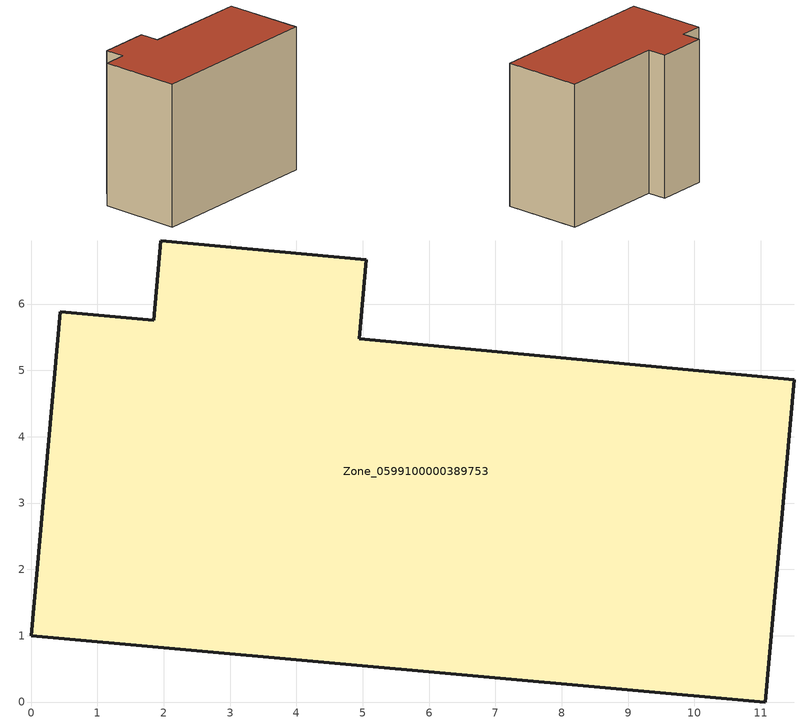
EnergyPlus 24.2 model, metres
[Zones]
Zone_0599100000389753
 floor ground (C_G): 0,1 0.44,5.88 1.85,5.75 1.95,6.95 5.05,6.67 4.94,5.48 11.51,4.86 11.06,0 z0
 wall outside (C_F): 11.06,0 11.51,4.86 4.94,5.48 5.05,6.67 1.95,6.95 1.85,5.75 0.44,5.88 0,1 11.06,0 z0:8.92
 roof outside (C_R): 0.44,5.88 0,1 11.06,0 11.51,4.86 4.94,5.48 5.05,6.67 1.95,6.95 1.85,5.75 z8.92
[BUILDING]
Pand.0599100000389753: North Axis=0; Terrain=City; Loads Convergence Tolerance Value=0.04; Temperature Convergence Tolerance Value=0.4; Solar Distribution=FullExterior; Maximum Number of Warmup Days=25; Minimum Number of Warmup Days=1
[Site:Location]
Rotterdam.The.Hague.AP_ZH_NLD Design_Conditions: Latitude=51.96; Longitude=4.45; Time Zone=1; Elevation=-4.5
[SITE:GROUNDTEMPERATURE:BUILDINGSURFACE]
18, 18, 18, 18, 18, 18, 18, 18, 18, 18, 18, 18
[MATERIAL] Thermal Absorptance=0.9; Solar Absorptance=0.7; Visible Absorptance=0.7
Name | Roughness | Thickness | Conductivity | Density | Specific Heat
G.TC.1992-2005 | MediumSmooth | 0.15 | 0.06 | 540 | 1210
F.TC.1992-2005 | Rough | 0.3 | 0.12 | 1920 | 840
R.TC.1992-2005 | MediumRough | 0.2 | 0.08 | 1500 | 1000
[CONSTRUCTION]
C_G: G.TC.1992-2005
C_F: F.TC.1992-2005
C_R: R.TC.1992-2005
[ZONE]
Zone_0599100000389753: Type=1; Multiplier=1; Ceiling Height=Autocalculate; Volume=Autocalculate; Floor Area=autocalculate; Part of Total Floor Area=Yes
[ZONEINFILTRATION:DESIGNFLOWRATE]
Infil_Zone_0599100000389753: Zone or ZoneList or Space or SpaceList=Zone_0599100000389753; Schedule=AlwaysOn; Design Flow Rate Calculation Method=Flow/Area; Flow Rate per Floor Area=0.0015; Constant Term Coefficient=1; Temperature Term Coefficient=0; Velocity Term Coefficient=0; Velocity Squared Term Coefficient=0
[HVACTEMPLATE:ZONE:IDEALLOADSAIRSYSTEM]
Zone_0599100000389753: Maximum Heating Supply Air Temperature=50; Minimum Cooling Supply Air Temperature=13; Maximum Heating Supply Air Humidity Ratio=0.0156; Minimum Cooling Supply Air Humidity Ratio=0.0077; Heating Limit=NoLimit; Cooling Limit=NoLimit; Dehumidification Control Type=ConstantSensibleHeatRatio; Cooling Sensible Heat Ratio=0.7; Dehumidification Setpoint=60; Humidification Control Type=None; Humidification Setpoint=30; Outdoor Air Method=None; Outdoor Air Flow Rate per Person=0.00944; Outdoor Air Flow Rate per Zone Floor Area=0; Outdoor Air Flow Rate per Zone=0; Demand Controlled Ventilation Type=None; Outdoor Air Economizer Type=NoEconomizer; Heat Recovery Type=None; Sensible Heat Recovery Effectiveness=0.7; Latent Heat Recovery Effectiveness=0.65
[ZONECONTROL:THERMOSTAT]
ThermostatControl_Zone_0599100000389753: Zone or ZoneList=Zone_0599100000389753; Control Type Schedule=DualSetpointControlType; Control 1=Thermostat_Zone_0599100000389753; Temperature Difference Between Cutout And Setpoint=0
[THERMOSTATSETPOINT:DUALSETPOINT]
Thermostat_Zone_0599100000389753: Heating Setpoint Temperature Schedule=HeatingSetpoint_Zone_0599100000389753; Cooling Setpoint Temperature Schedule=CoolingSetpoint_Zone_0599100000389753
[SCHEDULE:COMPACT]
HeatingSetpoint_Zone_0599100000389753: Through: 12/31, For: AllDays, Until: 24:00, 21
CoolingSetpoint_Zone_0599100000389753: Through: 12/31, For: AllDays, Until: 24:00, 24
DualSetpointControlType: Through: 12/31, For: AllDays, Until: 24:00, 4
AlwaysOn: Through: 12/31, For: AllDays, Until: 24:00, 1
